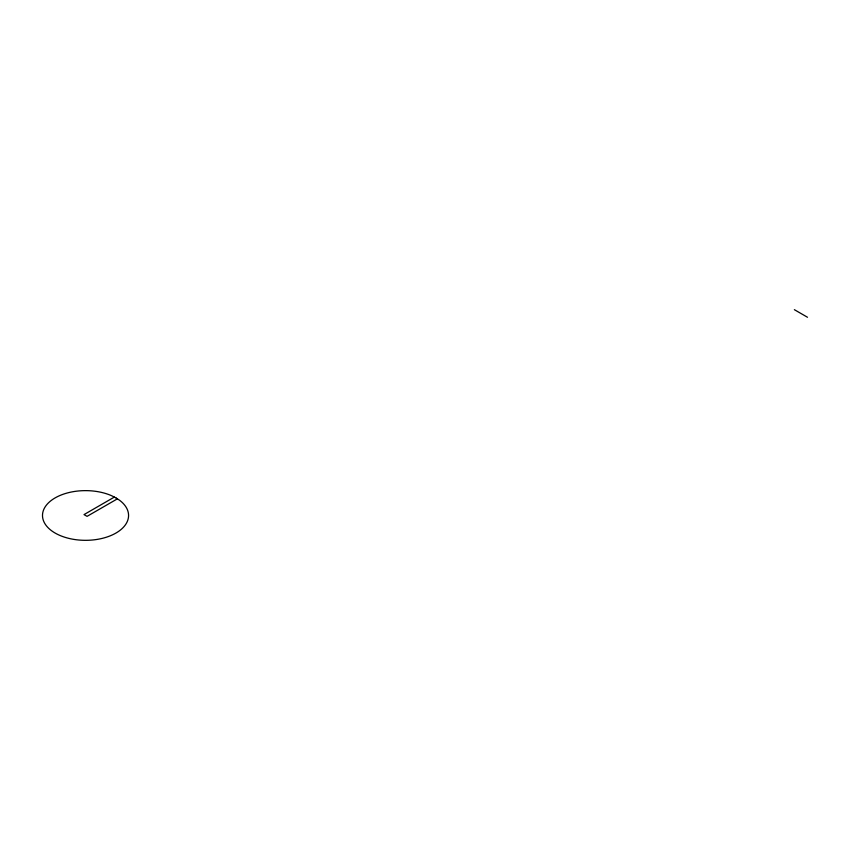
<?xml version="1.0" encoding="UTF-8"?>
<svg xmlns="http://www.w3.org/2000/svg" width="850" height="850" viewBox="0 0 850 850"><rect width="100%" height="100%" fill="white"/><g stroke="black" fill="none" stroke-linecap="round" stroke-linejoin="round"><path stroke-width="1.27" d="M114.346 497.08L84.012 514.601L87.061 516.354L117.396 498.844M794.367 309.676L807.5 317.263M115.972 497.909L111.733 495.763A43.042 24.852 0 0 0 43.52 510.096A43.042 24.852 0 0 0 94.849 539.739A43.042 24.852 0 0 0 119.68 500.353L115.972 497.909"/></g></svg>
